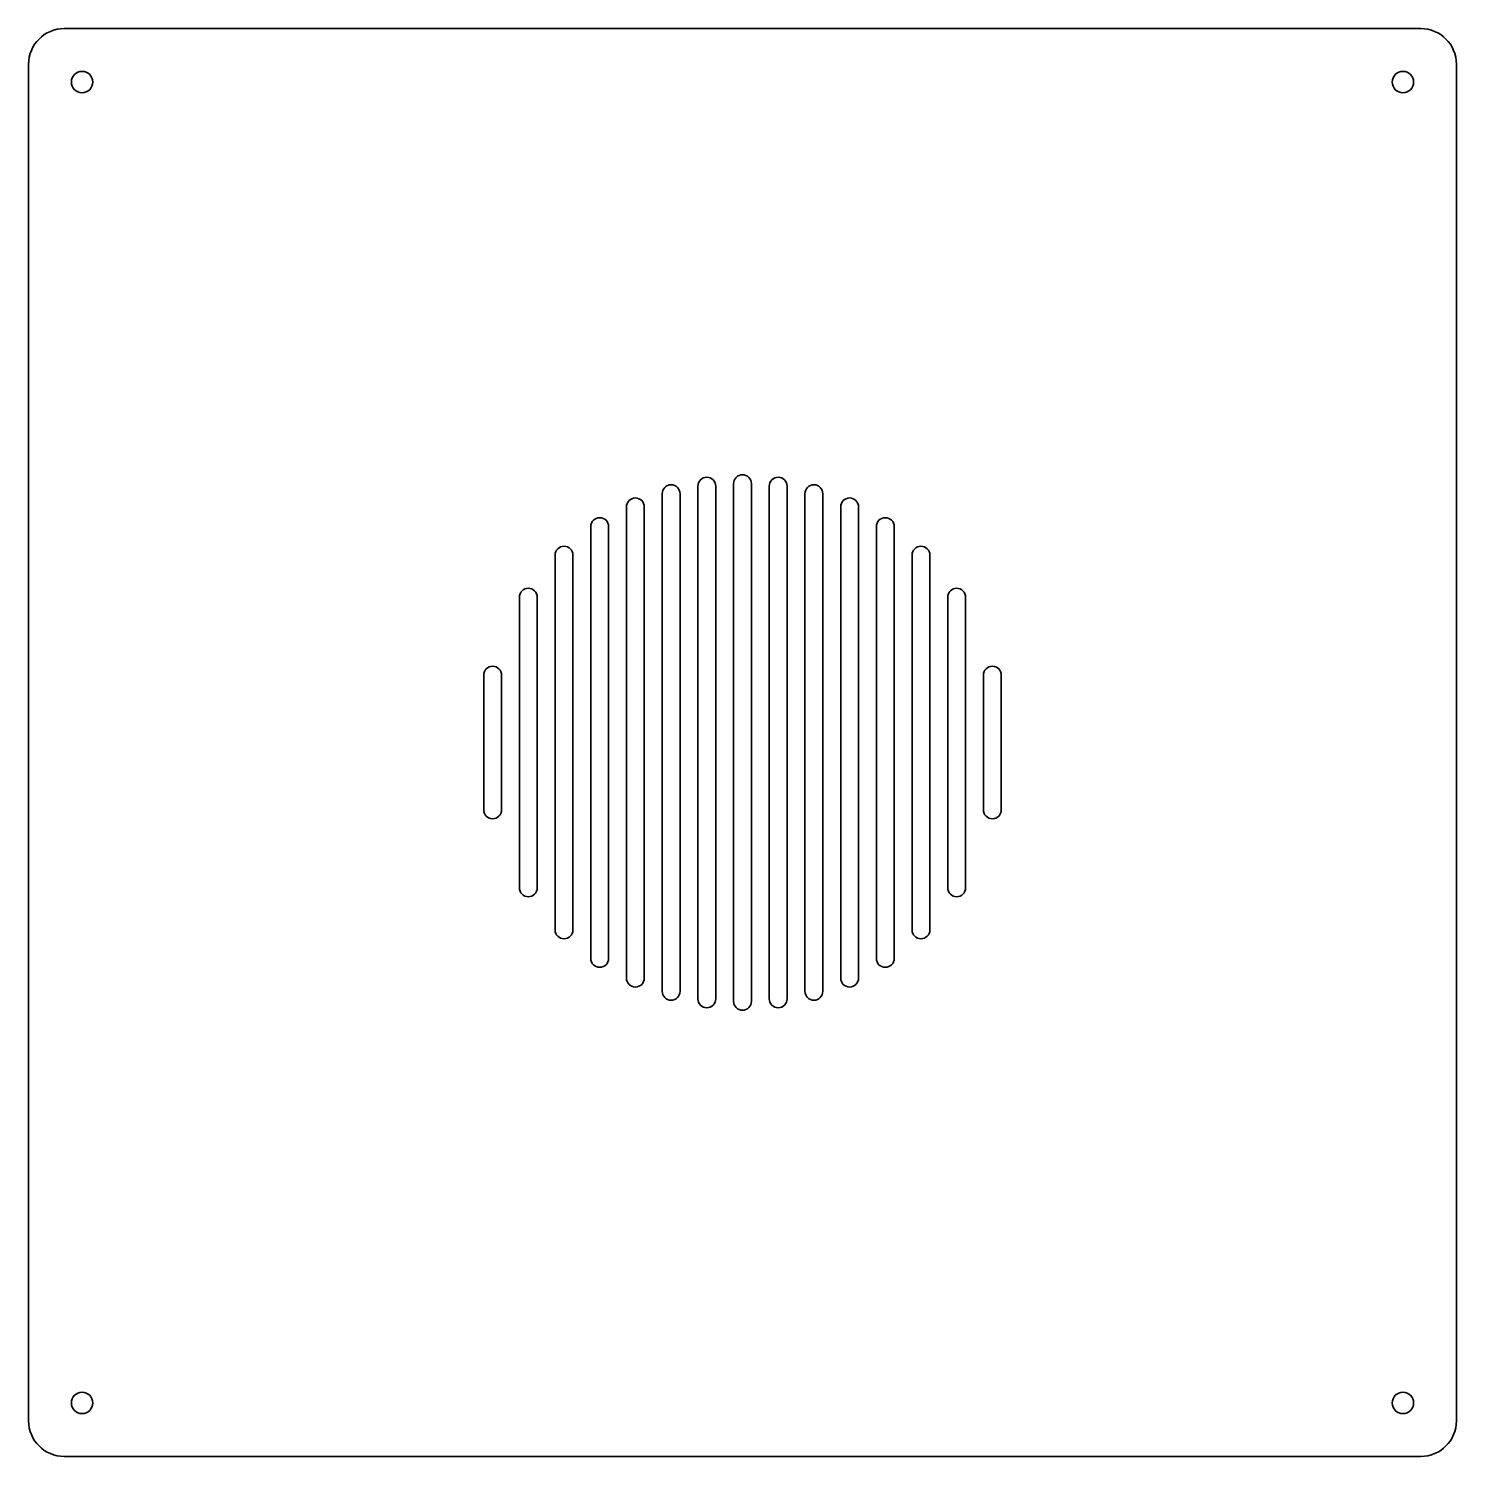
# Model space of a CAD drawing. Header units: millimetres. Extents: x -200 to 200, y -200 to 200.
import ezdxf

# ---------------------------------------------------------------- set-up
doc = ezdxf.new("R2010")
doc.units = ezdxf.units.MM

msp = doc.modelspace()

# ---------------------------------------------------------------- linework, layer by layer
at = {"color": 7, "linetype": 'Continuous', "lineweight": 35}
for p, q in [((190, 200), (-190, 200)), ((-200, 190), (-200, -190)), ((200, -190), (200, 190)), ((-2.5, 72.5), (-2.5, -72.5)), ((2.5, -72.5), (2.5, 72.5)), ((-22.5, 69.69), (-22.5, -69.69)), ((-17.5, -69.69), (-17.5, 69.69)), ((-12.5, 71.81), (-12.5, -71.81)), ((-7.5, -71.81), (-7.5, 71.81)), ((7.5, 71.81), (7.5, -71.81)), ((12.5, -71.81), (12.5, 71.81)), ((17.5, 69.69), (17.5, -69.69)), ((22.5, -69.69), (22.5, 69.69)), ((-32.5, 66), (-32.5, -66)), ((-27.5, -66), (-27.5, 66)), ((27.5, 66), (27.5, -66)), ((32.5, -66), (32.5, 66)), ((-42.5, 60.47), (-42.5, -60.47)), ((-37.5, -60.47), (-37.5, 60.47)), ((37.5, 60.47), (37.5, -60.47)), ((42.5, -60.47), (42.5, 60.47)), ((-52.5, 52.5), (-52.5, -52.5)), ((-47.5, -52.5), (-47.5, 52.5)), ((47.5, 52.5), (47.5, -52.5)), ((52.5, -52.5), (52.5, 52.5)), ((-62.5, 40.7), (-62.5, -40.7)), ((-57.5, -40.7), (-57.5, 40.7)), ((57.5, 40.7), (57.5, -40.7)), ((62.5, -40.7), (62.5, 40.7)), ((-72.5, 18.87), (-72.5, -18.87)), ((-67.5, -18.87), (-67.5, 18.87)), ((67.5, 18.87), (67.5, -18.87)), ((72.5, -18.87), (72.5, 18.87)), ((-190, -200), (190, -200))]:
    msp.add_line(p, q, dxfattribs=at)
for centre in [(-185, 185), (185, 185), (-185, -185), (185, -185)]:
    msp.add_circle(centre, 3, dxfattribs=at)
for centre, radius, start, end in [((-190, 190), 10, 90, 180), ((190, 190), 10, 0, 90), ((-20, 69.69), 2.5, 0, 180), ((-10, 71.81), 2.5, 0, 180), ((0, 72.5), 2.5, 0, 180), ((10, 71.81), 2.5, 0, 180), ((20, 69.69), 2.5, 0, 180), ((-30, 66), 2.5, 0, 180), ((30, 66), 2.5, 0, 180), ((-40, 60.47), 2.5, 0, 180), ((40, 60.47), 2.5, 0, 180), ((-50, 52.5), 2.5, 0, 180), ((50, 52.5), 2.5, 0, 180), ((-60, 40.7), 2.5, 0, 180), ((60, 40.7), 2.5, 0, 180), ((-70, 18.87), 2.5, 0, 180), ((70, 18.87), 2.5, 0, 180), ((-70, -18.87), 2.5, 180, 0), ((70, -18.87), 2.5, 180, 0), ((-60, -40.7), 2.5, 180, 0), ((60, -40.7), 2.5, 180, 0), ((-50, -52.5), 2.5, 180, 0), ((50, -52.5), 2.5, 180, 0), ((-40, -60.47), 2.5, 180, 0), ((40, -60.47), 2.5, 180, 0), ((-30, -66), 2.5, 180, 0), ((30, -66), 2.5, 180, 0), ((-20, -69.69), 2.5, 180, 0), ((-10, -71.81), 2.5, 180, 0), ((10, -71.81), 2.5, 180, 0), ((20, -69.69), 2.5, 180, 0), ((0, -72.5), 2.5, 180, 0), ((-190, -190), 10, 180, 270), ((190, -190), 10, 270, 0)]:
    msp.add_arc(centre, radius, start, end, dxfattribs=at)

doc.saveas('drawing.dxf')
